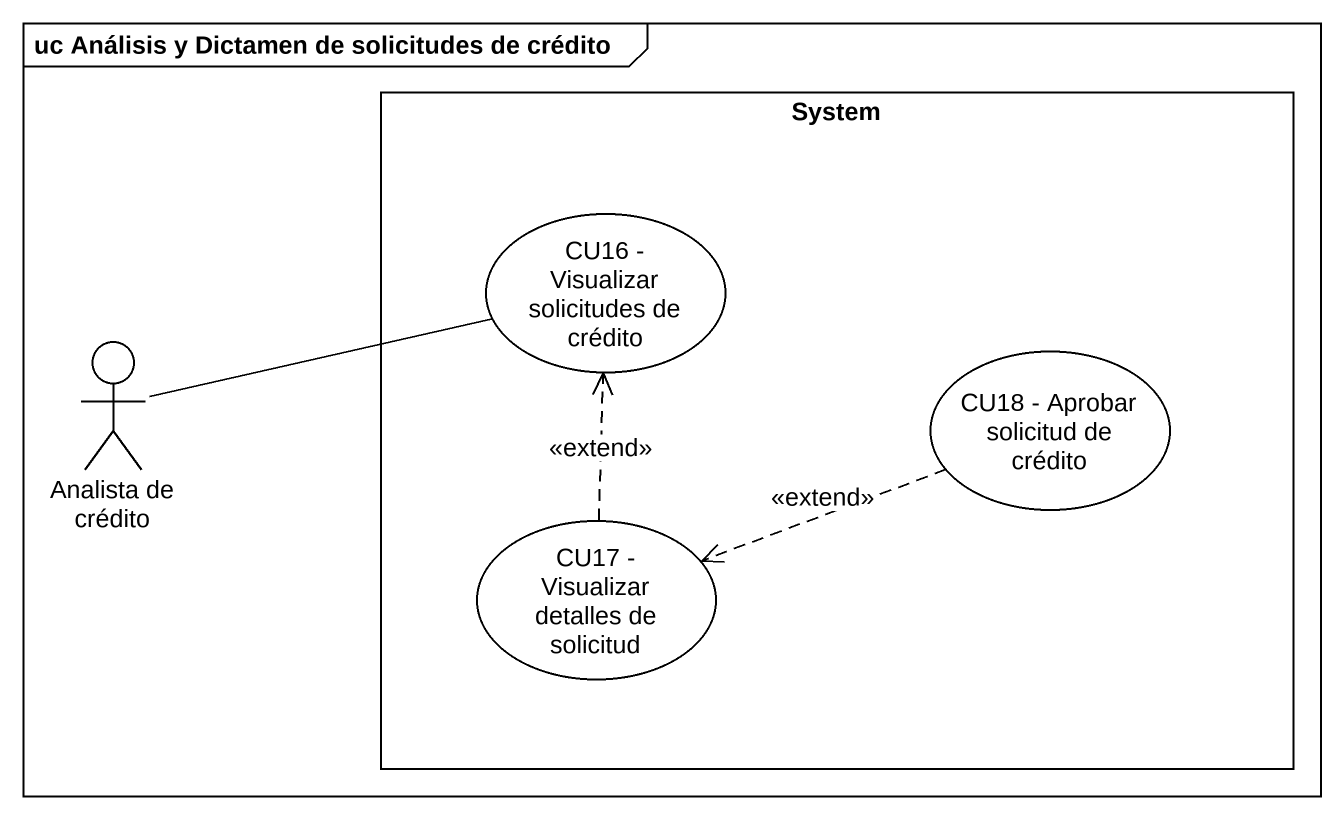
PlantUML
@startuml
mainframe uc Análisis y Dictamen de solicitudes de crédito
rectangle System {
  usecase "CU16 - Visualizar solicitudes de crédito" as CU16_Visualizar_solicitudes
  usecase "CU18 - Aprobar solicitud de crédito" as CU18_Aprobar_solicitud_de
  usecase "CU17 - Visualizar detalles de solicitud" as CU17_Visualizar_detalles_de
}
actor "Analista de crédito" as Analista_de_crédito
Analista_de_crédito -right- CU16_Visualizar_solicitudes
CU18_Aprobar_solicitud_de .left.> CU17_Visualizar_detalles_de : <<extend>>
CU17_Visualizar_detalles_de .up.> CU16_Visualizar_solicitudes : <<extend>>
@enduml
